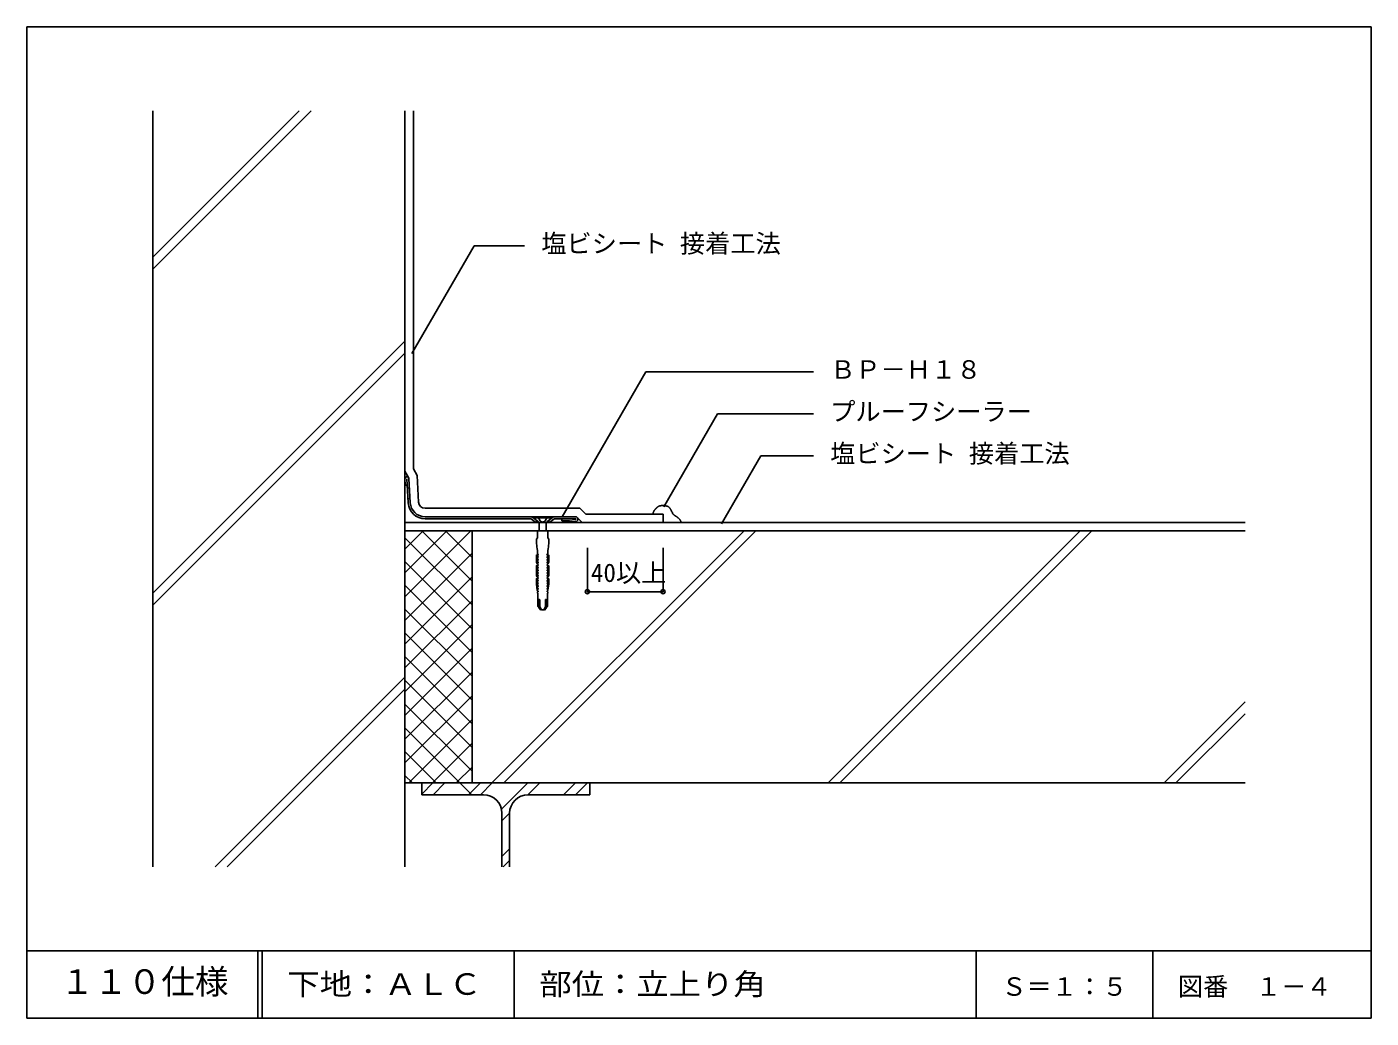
# Model space of a CAD drawing. Units: millimetres, scale not verified. Extents: x -412 to 388, y -604 to 626.
# Drawn here: x -412 to 388, y -604 to -14 of the extents above; entities that cross this region are included whole.
import ezdxf
from ezdxf.enums import TextEntityAlignment as Align

# ---------------------------------------------------------------- set-up
doc = ezdxf.new("R2010")
doc.units = ezdxf.units.MM
doc.header["$LTSCALE"] = 5
doc.header["$PDMODE"] = 32
doc.header["$PDSIZE"] = 2.5
doc.linetypes.add('DASHED3', pattern=[4, 3, -1])
for name, color, linetype in [('2-2_in line', 7, 'Continuous'), ('2-3', 3, 'Continuous'), ('2-4_out line', 2, 'Continuous'), ('2-5_金属', 3, 'Continuous'), ('2-6_鋼板・アングル', 2, 'Continuous'), ('2-7_ビス', 7, 'Continuous'), ('2-A_moji', 7, 'Continuous'), ('2-B_dim', 7, 'Continuous'), ('2-D_ハッチ他', 4, 'Continuous'), ('2-E_con他', 4, 'Continuous'), ('F-2', 7, 'Continuous'), ('F-5', 6, 'Continuous'), ('F-7', 1, 'Continuous'), ('F-A', 7, 'Continuous')]:
    doc.layers.add(name, color=color, linetype=linetype)
doc.styles.add('HG丸ｺﾞｼｯｸM-PRO', font='')
doc.styles.add('ＭＳ ゴシック', font='')
doc.styles.get('HG丸ｺﾞｼｯｸM-PRO').set_extended_font_data('HG丸ｺﾞｼｯｸM-PRO')
doc.styles.get('ＭＳ ゴシック').set_extended_font_data('MS Gothic')

msp = doc.modelspace()

# ---------------------------------------------------------------- linework, layer by layer
at = {"layer": '2-2_in line'}
for p, q in [((-187.302, -63.856), (-187.302, -463.856)), ((-184.922, -282.406), (-187.302, -278.285)), ((-187.302, -308.856), (-33.706, -308.856)), ((-85.204, -305.405), (-81.753, -308.856)), ((-187.302, -313.856), (312.698, -313.856)), ((-147.302, -313.856), (-147.302, -463.856))]:
    msp.add_line(p, q, dxfattribs=at)
for points in [[(-39.703, -303.856), (-39.684, -303.726), (-39.651, -303.5), (-39.614, -303.277), (-39.569, -303.057), (-39.513, -302.84), (-39.444, -302.628), (-39.397, -302.509), (-39.356, -302.416), (-39.277, -302.261), (-39.19, -302.109), (-39.096, -301.96), (-38.996, -301.815), (-38.891, -301.672), (-38.829, -301.591), (-38.755, -301.496), (-38.624, -301.336), (-38.492, -301.178), (-38.356, -301.022), (-38.219, -300.869), (-38.08, -300.717), (-37.999, -300.63), (-37.913, -300.539), (-37.764, -300.383), (-37.612, -300.23), (-37.457, -300.079), (-37.298, -299.933), (-37.135, -299.792), (-37.037, -299.712), (-36.95, -299.643), (-36.795, -299.529), (-36.636, -299.421), (-36.473, -299.32), (-36.305, -299.228), (-36.134, -299.144), (-36.032, -299.1), (-35.919, -299.056), (-35.719, -298.989), (-35.515, -298.932), (-35.308, -298.885)], [(-35.308, -298.885), (-35.099, -298.845), (-34.888, -298.812), (-34.765, -298.795), (-34.617, -298.776), (-34.361, -298.749), (-34.104, -298.73), (-33.848, -298.721), (-33.593, -298.722), (-33.339, -298.737), (-33.192, -298.751), (-33.085, -298.765), (-32.901, -298.794), (-32.717, -298.828), (-32.533, -298.866), (-32.349, -298.906), (-32.164, -298.946), (-32.056, -298.969), (-31.934, -298.995), (-31.724, -299.038), (-31.514, -299.084), (-31.307, -299.137), (-31.104, -299.199), (-30.908, -299.275), (-30.797, -299.327), (-30.698, -299.38), (-30.533, -299.483), (-30.374, -299.599), (-30.224, -299.727), (-30.081, -299.865), (-29.945, -300.01), (-29.869, -300.097), (-29.785, -300.199), (-29.647, -300.381), (-29.517, -300.567), (-29.393, -300.757), (-29.276, -300.951), (-29.163, -301.147), (-29.099, -301.262), (-29.032, -301.385)], [(-29.032, -301.385), (-28.918, -301.598), (-28.806, -301.812), (-28.695, -302.028), (-28.584, -302.243), (-28.473, -302.459), (-28.408, -302.585), (-28.319, -302.754), (-28.163, -303.043), (-27.999, -303.328), (-27.824, -303.605), (-27.635, -303.871), (-27.43, -304.124), (-27.302, -304.263), (-27.256, -304.31), (-27.174, -304.39), (-27.09, -304.467), (-27.003, -304.541), (-26.914, -304.612), (-26.823, -304.68), (-26.769, -304.718), (-26.679, -304.777), (-26.521, -304.873), (-26.36, -304.965), (-26.197, -305.053), (-26.034, -305.143), (-25.873, -305.235), (-25.782, -305.29), (-25.689, -305.35), (-25.533, -305.457), (-25.381, -305.57), (-25.231, -305.687), (-25.084, -305.808), (-24.938, -305.93), (-24.853, -306.001), (-24.748, -306.091), (-24.566, -306.246), (-24.387, -306.403), (-24.211, -306.564), (-24.041, -306.731)], [(-24.041, -306.731), (-23.878, -306.904), (-23.787, -307.008), (-23.735, -307.07), (-23.649, -307.18), (-23.567, -307.292), (-23.489, -307.408), (-23.416, -307.526), (-23.349, -307.647), (-23.313, -307.719), (-23.266, -307.821), (-23.195, -307.999), (-23.133, -308.182), (-23.079, -308.368), (-23.029, -308.556), (-22.984, -308.746), (-22.958, -308.856)]]:
    msp.add_lwpolyline(points, dxfattribs=at)
at = {"layer": '2-3'}
for p, q in [((-337.302, -63.856), (-337.302, -513.856)), ((-187.302, -463.856), (312.698, -463.856)), ((-187.302, -463.856), (-187.302, -513.856))]:
    msp.add_line(p, q, dxfattribs=at)
at = {"layer": '2-4_out line'}
for p, q in [((-175.366, -300.405), (-83.133, -300.405)), ((-83.133, -300.405), (-79.682, -303.856)), ((-79.682, -303.856), (-33.706, -303.856)), ((-33.706, -308.856), (-33.706, -303.856)), ((-33.706, -308.856), (312.698, -308.856))]:
    msp.add_line(p, q, dxfattribs=at)
msp.add_lwpolyline([(-179.161, -296.804), (-179.992, -280.945), (-182.302, -276.945), (-182.302, -63.856)], dxfattribs=at)
msp.add_arc((-175.366, -296.605), 3.8, 183, 270, dxfattribs=at)
at = {"layer": '2-5_金属'}
for p, q in [((-177.302, -463.856), (-177.302, -470.856)), ((-177.302, -463.856), (-77.302, -463.856)), ((-77.302, -463.856), (-77.302, -470.856)), ((-140.577, -470.856), (-177.302, -470.856)), ((-114.027, -470.931), (-77.302, -470.856)), ((-129.577, -481.856), (-129.577, -513.856)), ((-125.027, -513.856), (-125.027, -481.931))]:
    msp.add_line(p, q, dxfattribs=at)
for centre, start, end in [((-140.577, -481.856), 0, 90), ((-114.027, -481.931), 90, 180)]:
    msp.add_arc(centre, 11, start, end, dxfattribs=at)
at = {"layer": '2-6_鋼板・アングル'}
for p, q in [((-185.352, -297.129), (-186.103, -282.804)), ((-184.154, -297.066), (-184.905, -282.741)), ((-175.366, -305.405), (-112.672, -305.405)), ((-175.366, -306.605), (-112.672, -306.605)), ((-111.94, -306.854), (-109.337, -308.856)), ((-111.209, -305.903), (-108.606, -307.905)), ((-108.606, -307.905), (-109.337, -308.856)), ((-99.503, -305.903), (-102.106, -307.905)), ((-102.106, -307.905), (-101.374, -308.856)), ((-98.771, -306.854), (-101.374, -308.856)), ((-98.04, -305.405), (-85.786, -305.405)), ((-98.04, -306.605), (-85.786, -306.605)), ((-85.99, -308.352), (-89.451, -307.805)), ((-85.802, -307.166), (-89.357, -306.605))]:
    msp.add_line(p, q, dxfattribs=at)
at = {"layer": '2-6_鋼板・アングル', "color": 4}
for p, q in [((-185.812, -288.36), (-184.614, -288.297)), ((-185.472, -294.851), (-184.274, -294.788)), ((-112.672, -305.405), (-98.04, -305.405)), ((-101.374, -308.856), (-109.337, -308.856))]:
    msp.add_line(p, q, dxfattribs=at)
at = {"layer": '2-6_鋼板・アングル'}
for points in [[(-185.904, -286.598), (-187.103, -286.661), (-187.302, -282.866)], [(-93.857, -306.605), (-93.857, -307.805), (-89.451, -307.805)]]:
    msp.add_lwpolyline(points, dxfattribs=at)
for centre, radius, start, end in [((-186.103, -282.804), 1.2, 3, 183), ((-175.366, -296.605), 10, 183, 270), ((-175.366, -296.605), 8.8, 183, 270), ((-112.672, -307.805), 2.4, 52.43141, 90), ((-112.672, -307.805), 1.2, 52.43141, 90), ((-98.04, -307.805), 2.4, 90, 127.56859), ((-98.04, -307.805), 1.2, 90, 127.56859), ((-85.771, -306.969), 1.4, 261.02737, 334.85855), ((-85.771, -306.969), 0.2, 261.02737, 334.85855), ((-85.786, -306.805), 1.4, 35.33836, 90), ((-85.786, -306.805), 0.2, 35.33836, 90), ((-85.919, -306.9), 0.363, 334.85855, 35.33836), ((-85.919, -306.9), 1.563, 334.85855, 35.33836)]:
    msp.add_arc(centre, radius, start, end, dxfattribs=at)
at = {"layer": '2-7_ビス'}
for p, q in [((-110.356, -305.481), (-110.356, -305.981)), ((-110.356, -305.981), (-107.481, -308.856)), ((-100.356, -305.981), (-110.356, -305.981)), ((-103.231, -308.856), (-107.481, -308.856)), ((-107.356, -308.856), (-107.356, -313.856)), ((-103.356, -308.856), (-103.356, -313.856)), ((-100.356, -305.981), (-103.231, -308.856)), ((-108.525, -333.481), (-108.525, -333.481)), ((-108.525, -333.481), (-108.525, -333.481)), ((-102.187, -333.481), (-102.187, -333.481)), ((-102.187, -333.481), (-102.187, -333.481)), ((-108.525, -349.148), (-108.092, -349.972)), ((-102.187, -349.148), (-102.62, -349.972))]:
    msp.add_line(p, q, dxfattribs=at)
at = {"layer": '2-7_ビス', "linetype": 'DASHED3'}
for p, q in [((-107.906, -305.981), (-107.906, -305.481)), ((-107.906, -305.981), (-106.823, -307.856)), ((-102.806, -305.981), (-103.888, -307.856)), ((-102.806, -305.981), (-102.806, -305.481))]:
    msp.add_line(p, q, dxfattribs=at)
at = {"layer": '2-7_ビス'}
for points in [[(-100.356, -305.981), (-100.356, -305.481), (-110.356, -305.481)], [(-108.356, -317.952), (-109.106, -318.776), (-109.106, -320.875), (-108.558, -324.993), (-108.316, -325.4), (-108.356, -325.4), (-108.356, -327.214), (-107.923, -328.039)], [(-108.356, -317.952), (-108.356, -313.856), (-105.356, -313.856)], [(-102.356, -317.952), (-102.356, -313.856), (-105.356, -313.856)], [(-102.356, -317.952), (-101.606, -318.776), (-101.606, -320.875), (-102.154, -324.993), (-102.396, -325.4), (-102.356, -325.4), (-102.356, -327.214), (-102.789, -328.039)], [(-108.053, -328.286), (-109.031, -328.286), (-109.031, -332.52), (-108.529, -333.481), (-108.525, -333.481)], [(-108.492, -334.553), (-109.031, -334.553), (-109.031, -340.35), (-108.525, -341.314)], [(-108.525, -333.481), (-108.521, -333.004), (-108.203, -332.986)], [(-107.984, -329.606), (-108.492, -328.781), (-108.492, -328.286)], [(-107.984, -331.172), (-108.492, -330.348), (-108.492, -329.87), (-108.143, -329.853)], [(-108.041, -332.739), (-108.492, -331.914), (-108.492, -331.437), (-108.144, -331.42)], [(-107.984, -335.872), (-108.492, -335.048), (-108.492, -334.553)], [(-102.727, -329.606), (-102.22, -328.781), (-102.22, -328.286)], [(-102.727, -331.172), (-102.22, -330.348), (-102.22, -329.87), (-102.569, -329.853)], [(-102.727, -335.872), (-102.22, -335.048), (-102.22, -334.553)], [(-102.67, -332.739), (-102.22, -331.914), (-102.22, -331.437), (-102.568, -331.42)], [(-102.659, -328.286), (-101.681, -328.286), (-101.681, -332.52), (-102.182, -333.481), (-102.187, -333.481)], [(-102.187, -333.481), (-102.191, -333.004), (-102.508, -332.986)], [(-102.22, -334.553), (-101.681, -334.553), (-101.681, -340.35), (-102.187, -341.314)], [(-108.492, -342.386), (-109.031, -342.386), (-109.031, -345.634), (-108.525, -349.148), (-108.524, -348.67), (-108.216, -348.653)], [(-108.525, -341.314), (-108.521, -340.837), (-108.2, -340.82)], [(-108.017, -345.272), (-108.497, -344.448), (-108.492, -343.97), (-108.144, -343.953)], [(-107.984, -337.439), (-108.492, -336.614), (-108.492, -336.137), (-108.144, -336.12)], [(-107.984, -339.006), (-108.492, -338.181), (-108.492, -337.704), (-108.144, -337.686)], [(-108.042, -340.572), (-108.492, -339.748), (-108.492, -339.27), (-108.144, -339.253)], [(-107.984, -343.706), (-108.492, -342.881), (-108.492, -342.386)], [(-102.727, -337.439), (-102.22, -336.614), (-102.22, -336.137), (-102.568, -336.12)], [(-102.727, -339.006), (-102.22, -338.181), (-102.22, -337.704), (-102.568, -337.686)], [(-102.727, -343.706), (-102.22, -342.881), (-102.22, -342.386)], [(-102.695, -345.272), (-102.215, -344.448), (-102.22, -343.97), (-102.568, -343.953)], [(-102.67, -340.572), (-102.22, -339.748), (-102.22, -339.27), (-102.568, -339.253)], [(-102.187, -341.314), (-102.191, -340.837), (-102.511, -340.82)], [(-102.22, -342.386), (-101.681, -342.386), (-101.681, -345.634), (-102.187, -349.148), (-102.187, -348.67), (-102.496, -348.653)], [(-108.071, -348.406), (-108.522, -347.581), (-108.52, -347.104), (-108.197, -347.086)], [(-108.049, -346.839), (-108.513, -346.014), (-108.509, -345.537), (-108.174, -345.52)], [(-108.221, -350.22), (-108.356, -350.22), (-108.356, -351.003), (-108.206, -351.003), (-108.206, -352.611), (-108.199, -352.611)], [(-102.663, -346.839), (-102.199, -346.014), (-102.203, -345.537), (-102.538, -345.52)], [(-102.641, -348.406), (-102.19, -347.581), (-102.192, -347.104), (-102.514, -347.086)], [(-102.49, -350.22), (-102.356, -350.22), (-102.356, -351.003), (-102.506, -351.003), (-102.506, -352.611), (-102.512, -352.611)], [(-108.149, -352.941), (-108.149, -358.891), (-107.709, -359.543), (-106.706, -360.856), (-106.556, -360.856), (-107.642, -358.891), (-107.642, -354.92)], [(-107.058, -354.92), (-107.058, -358.891), (-105.973, -360.856), (-105.356, -360.856)], [(-103.653, -354.92), (-103.653, -358.891), (-104.739, -360.856), (-105.356, -360.856)], [(-102.563, -352.941), (-102.563, -358.891), (-103.003, -359.543), (-104.006, -360.856), (-104.155, -360.856), (-103.07, -358.891), (-103.07, -354.92)]]:
    msp.add_lwpolyline(points, dxfattribs=at)
at = {"layer": '2-7_ビス', "linetype": 'DASHED3'}
msp.add_arc((-105.356, -306.746), 1.84, 217.11751, 322.88248, dxfattribs=at)
at = {"layer": '2-7_ビス'}
for centre, major_axis, start_param, end_param in [((-108.546, -334.017), (0, -0.536), 0.0442118, 3.0973809), ((-108.249, -332.763), (0, -0.229), 0.2312026, 1.6765256), ((-108.192, -329.63), (0, -0.229), 0.2312026, 1.6765256), ((-108.192, -331.196), (0, -0.229), 0.2312026, 1.6765256), ((-108.192, -335.896), (0, -0.229), 0.2312026, 1.6765256), ((-108.063, -328.115), (0, -0.172), 0.06848, 2.1628795), ((-102.648, -328.115), (0, -0.172), 4.1203058, 6.2147054), ((-102.52, -329.63), (0, -0.229), 4.6066597, 6.0519827), ((-102.52, -331.196), (0, -0.229), 4.6066597, 6.0519827), ((-102.52, -335.896), (0, -0.229), 4.6066597, 6.0519827), ((-102.463, -332.763), (0, -0.229), 4.6066597, 6.0519827), ((-102.166, -334.017), (0, -0.536), 3.1858044, 6.2389735), ((-108.546, -341.85), (0, -0.536), 0.0442118, 3.0973809), ((-108.249, -340.596), (0, -0.229), 0.2312026, 1.6765256), ((-108.192, -337.463), (0, -0.229), 0.2312026, 1.6765256), ((-108.192, -339.03), (0, -0.229), 0.2312026, 1.6765256), ((-108.192, -343.73), (0, -0.229), 0.2312026, 1.6765256), ((-102.52, -337.463), (0, -0.229), 4.6066597, 6.0519827), ((-102.52, -339.03), (0, -0.229), 4.6066597, 6.0519827), ((-102.52, -343.73), (0, -0.229), 4.6066597, 6.0519827), ((-102.463, -340.596), (0, -0.229), 4.6066597, 6.0519827), ((-102.166, -341.85), (0, -0.536), 3.1858044, 6.2389735), ((-108.278, -348.43), (0, -0.229), 0.2312026, 1.6765256), ((-108.234, -350.046), (0, -0.174), 0.0818475, 2.1771705), ((-108.256, -346.863), (0, -0.229), 0.2312026, 1.6765256), ((-108.224, -345.296), (0, -0.229), 0.2312026, 1.6765256), ((-102.488, -345.296), (0, -0.229), 4.6066597, 6.0519827), ((-102.456, -346.863), (0, -0.229), 4.6066597, 6.0519827), ((-102.433, -348.43), (0, -0.229), 4.6066597, 6.0519827), ((-102.477, -350.046), (0, -0.174), 4.1060148, 6.2013378), ((-108.876, -352.905), (0, -0.8), 1.5261677, 1.947508), ((-107.35, -354.93), (0, -0.321), 1.5390306, 4.6806232), ((-103.362, -354.93), (0, -0.321), 1.6025621, 4.7441547), ((-101.836, -352.905), (0, -0.8), 4.3356773, 4.7570176)]:
    msp.add_ellipse(centre, major_axis=major_axis, ratio=0.909574, start_param=start_param, end_param=end_param, dxfattribs=at)
at = {"layer": '2-A_moji'}
for p, q in [((-183.166, -208.286), (-146.101, -144.087)), ((-116.154, -144.087), (-146.101, -144.087)), ((-93.795, -305.405), (-43.96, -219.087)), ((55.777, -219.087), (-43.96, -219.087)), ((-33.265, -299.464), (-1.293, -244.087)), ((55.777, -244.087), (-1.293, -244.087)), ((1.178, -309.594), (24.565, -269.087)), ((55.777, -269.087), (24.565, -269.087))]:
    msp.add_line(p, q, dxfattribs=at)
at = {"layer": '2-B_dim'}
for p, q in [((-78.706, -324.013), (-78.706, -350.051)), ((-33.706, -324.013), (-33.706, -350.051)), ((-78.706, -350.051), (-33.706, -350.051))]:
    msp.add_line(p, q, dxfattribs=at)
at = {"layer": '2-B_dim', "color": 1}
for p in [(-78.706, -350.051), (-33.706, -350.051)]:
    msp.add_point(p, dxfattribs=at)
at = {"layer": '2-D_ハッチ他'}
for p, q in [((-187.302, -324.718), (-176.44, -313.856)), ((-187.302, -353.002), (-148.156, -313.856)), ((-187.302, -338.86), (-162.298, -313.856)), ((-187.302, -317.944), (-147.302, -357.944)), ((-177.247, -313.856), (-147.302, -343.802)), ((-163.105, -313.856), (-147.302, -329.66)), ((-187.302, -367.144), (-147.302, -327.144)), ((-187.302, -332.086), (-147.302, -372.086)), ((-187.302, -381.286), (-147.302, -341.286)), ((-187.302, -346.228), (-147.302, -386.228)), ((-187.302, -395.429), (-147.302, -355.429)), ((-187.302, -360.37), (-147.302, -400.37)), ((-187.302, -409.571), (-147.302, -369.571)), ((-187.302, -374.512), (-147.302, -414.512)), ((-187.302, -423.713), (-147.302, -383.713)), ((-187.302, -388.655), (-147.302, -428.655)), ((-187.302, -437.855), (-147.302, -397.855)), ((-187.302, -402.797), (-147.302, -442.797)), ((-187.302, -451.997), (-147.302, -411.997)), ((-187.302, -416.939), (-147.302, -456.939)), ((-187.302, -431.081), (-147.302, -471.081)), ((-185.019, -463.856), (-147.302, -426.139)), ((-187.302, -445.223), (-168.668, -463.856)), ((-170.877, -463.856), (-147.302, -440.281)), ((-156.734, -463.856), (-147.302, -454.424)), ((-187.302, -459.365), (-182.81, -463.856)), ((-177.302, -470.482), (-170.676, -463.856)), ((-170.605, -470.856), (-163.605, -463.856)), ((-149.392, -470.856), (-142.392, -463.856)), ((-142.321, -470.856), (-135.321, -463.856)), ((-129.818, -479.567), (-114.107, -463.856)), ((-114.112, -470.932), (-107.036, -463.856)), ((-92.855, -470.888), (-85.823, -463.856)), ((-85.769, -470.874), (-78.752, -463.856)), ((-129.577, -486.397), (-125.026, -481.846)), ((-129.577, -507.61), (-125.027, -503.06)), ((-128.752, -513.856), (-125.027, -510.131))]:
    msp.add_line(p, q, dxfattribs=at)
at = {"layer": '2-E_con他'}
for p, q in [((-337.302, -150.957), (-250.201, -63.856)), ((-337.302, -158.028), (-243.13, -63.856)), ((-337.302, -350.957), (-187.302, -200.957)), ((-337.302, -358.028), (-187.302, -208.028)), ((-135.514, -463.856), (14.486, -313.856)), ((-128.443, -463.856), (21.557, -313.856)), ((64.486, -463.856), (214.486, -313.856)), ((71.557, -463.856), (221.557, -313.856)), ((-300.201, -513.856), (-187.302, -400.957)), ((-293.13, -513.856), (-187.302, -408.028)), ((264.486, -463.856), (312.698, -415.644)), ((271.557, -463.856), (312.698, -422.715))]:
    msp.add_line(p, q, dxfattribs=at)
at = {"layer": 'F-2'}
for p, q in [((-122.302, -563.856), (-122.302, -603.856)), ((152.698, -563.856), (152.698, -603.856)), ((257.698, -563.856), (257.698, -603.856))]:
    msp.add_line(p, q, dxfattribs=at)
at = {"layer": 'F-5'}
for p, q in [((-412.302, -563.856), (387.698, -563.856)), ((-274.802, -563.856), (-274.802, -603.856)), ((-272.302, -563.856), (-272.302, -603.856))]:
    msp.add_line(p, q, dxfattribs=at)
at = {"layer": 'F-7'}
for p, q in [((-412.302, -13.856), (387.698, -13.856)), ((-412.302, -13.856), (-412.302, -603.856)), ((387.698, -13.856), (387.698, -603.856)), ((-412.302, -603.856), (387.698, -603.856))]:
    msp.add_line(p, q, dxfattribs=at)

# ---------------------------------------------------------------- texts
at = {"layer": '2-A_moji', "style": 'ＭＳ ゴシック'}
for s, p in [('塩ビシート 接着工法', (-106.154, -151.587)), ('ＢＰ－Ｈ１８', (65.777, -226.587)), ('プルーフシーラー', (65.777, -251.587)), ('塩ビシート 接着工法', (65.777, -276.587))]:
    msp.add_text(s, height=11, dxfattribs=at).set_placement(p, align=Align.BOTTOM_LEFT)
at = {"layer": '2-B_dim', "style": 'ＭＳ ゴシック'}
msp.add_text('40以上', height=11, dxfattribs=at).set_placement((-76.677, -347.551), align=Align.BOTTOM_LEFT)
at = {"layer": 'F-A', "style": 'HG丸ｺﾞｼｯｸM-PRO'}
for s, height, p in [('１１０仕様', 14.66, (-392.302, -593.856)), ('Ｓ＝１：５', 11, (167.698, -593.856)), ('図番', 11, (272.698, -593.856)), ('１－４', 11, (319.116, -593.856))]:
    msp.add_text(s, height=height, dxfattribs=at).set_placement(p, align=Align.BOTTOM_LEFT)
at = {"layer": 'F-A', "style": 'HG丸ｺﾞｼｯｸM-PRO', "width": 1.1}
for s, p in [('下地：ＡＬＣ', (-257.302, -593.856)), ('部位：立上り角', (-107.302, -593.856))]:
    msp.add_text(s, height=12.83, dxfattribs=at).set_placement(p, align=Align.BOTTOM_LEFT)

doc.saveas('drawing.dxf')
